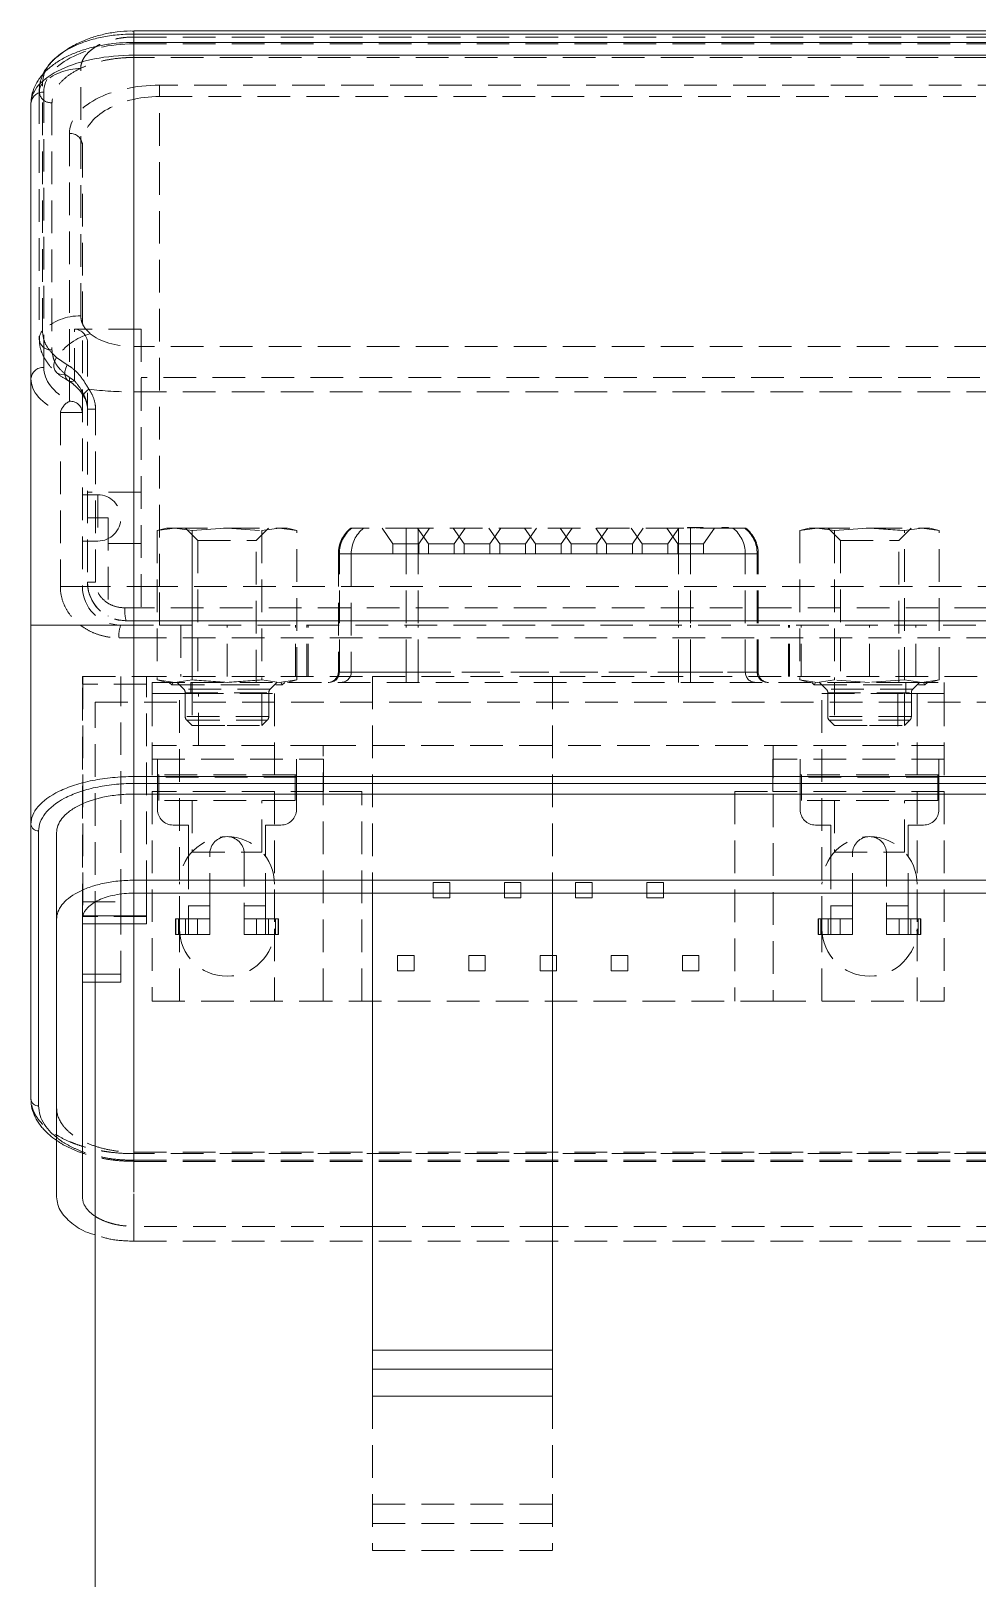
# Model space of a CAD drawing. Header units: millimetres. Extents: x 0 to 420, y 0 to 297.
# Drawn here: x 123.8 to 160.6, y 151.2 to 211.4 of the extents above; entities that cross this region are included whole.
import ezdxf

# ---------------------------------------------------------------- set-up
doc = ezdxf.new("R2010")
doc.units = ezdxf.units.MM
doc.linetypes.add('HIDDEN', pattern=[1.905, 1.27, -0.635])

msp = doc.modelspace()

# ---------------------------------------------------------------- linework, layer by layer
at = {"color": 7, "linetype": 'Continuous', "lineweight": 15}
for p, q in [((193.407, 211.398), (127.827, 211.398)), ((127.827, 211.277), (193.407, 211.277)), ((193.407, 210.954), (127.827, 210.954)), ((127.827, 210.454), (127.827, 188.289)), ((193.407, 210.454), (127.827, 210.454)), ((123.827, 188.289), (123.827, 208.579)), ((123.827, 188.289), (127.827, 188.289)), ((123.827, 180.548), (123.827, 188.289)), ((127.827, 188.289), (127.827, 182.395)), ((127.827, 182.395), (127.827, 182.127)), ((127.827, 182.395), (193.407, 182.395)), ((193.407, 182.127), (127.827, 182.127)), ((193.407, 181.714), (127.827, 181.714)), ((127.827, 178.362), (127.827, 181.714)), ((123.827, 169.846), (123.827, 180.548)), ((124.127, 180.28), (124.127, 169.585)), ((124.827, 176.848), (124.827, 180.212)), ((127.827, 178.362), (193.407, 178.362)), ((137.117, 177.861), (127.827, 177.861)), ((128.327, 176.975), (128.327, 177.861)), ((144.117, 177.861), (137.117, 177.861)), ((137.117, 177.861), (137.117, 160.089)), ((177.117, 177.861), (144.117, 177.861)), ((144.117, 177.861), (144.117, 160.089)), ((145.012, 177.679), (145.012, 177.861)), ((145.012, 177.679), (145.652, 177.679)), ((145.652, 177.679), (145.652, 177.861)), ((147.782, 177.679), (147.782, 177.861)), ((147.782, 177.679), (148.422, 177.679)), ((148.422, 177.679), (148.422, 177.861)), ((125.843, 176.975), (128.327, 176.975)), ((128.327, 176.975), (128.327, 176.665)), ((124.827, 166.05), (124.827, 176.848)), ((125.827, 176.665), (128.327, 176.665)), ((125.827, 174.715), (125.827, 176.665)), ((126.327, 119.249), (126.327, 176.665)), ((129.452, 176.864), (129.452, 176.254)), ((129.452, 176.864), (129.467, 176.864)), ((129.467, 176.864), (129.467, 176.254)), ((129.467, 176.864), (130.305, 176.864)), ((130.305, 176.864), (130.305, 176.254)), ((130.305, 176.864), (130.787, 176.864)), ((130.787, 176.254), (130.787, 176.864)), ((132.599, 176.864), (132.117, 176.864)), ((132.117, 176.864), (132.117, 176.254)), ((132.599, 176.254), (132.599, 176.864)), ((132.599, 176.864), (133.437, 176.864)), ((133.437, 176.254), (133.437, 176.864)), ((133.437, 176.864), (133.452, 176.864)), ((133.452, 176.254), (133.452, 176.864)), ((154.442, 176.864), (154.442, 176.254)), ((154.442, 176.864), (154.457, 176.864)), ((154.457, 176.864), (154.457, 176.254)), ((154.457, 176.864), (155.295, 176.864)), ((155.295, 176.864), (155.777, 176.864)), ((155.295, 176.864), (155.295, 176.254)), ((155.777, 176.254), (155.777, 176.864)), ((157.589, 176.864), (157.107, 176.864)), ((157.107, 176.864), (157.107, 176.254)), ((157.589, 176.254), (157.589, 176.864)), ((157.589, 176.864), (158.427, 176.864)), ((158.427, 176.254), (158.427, 176.864)), ((158.427, 176.864), (158.442, 176.864)), ((158.442, 176.254), (158.442, 176.864)), ((129.467, 176.254), (129.452, 176.254)), ((130.305, 176.254), (129.467, 176.254)), ((130.305, 176.254), (130.787, 176.254)), ((132.599, 176.254), (132.117, 176.254)), ((133.437, 176.254), (132.599, 176.254)), ((133.452, 176.254), (133.437, 176.254)), ((154.457, 176.254), (154.442, 176.254)), ((155.295, 176.254), (154.457, 176.254)), ((155.295, 176.254), (155.777, 176.254)), ((157.589, 176.254), (157.107, 176.254)), ((158.427, 176.254), (157.589, 176.254)), ((158.442, 176.254), (158.427, 176.254)), ((144.117, 175.439), (144.267, 175.439)), ((144.267, 174.839), (144.267, 175.439)), ((146.397, 174.839), (146.397, 175.439)), ((146.397, 175.439), (147.037, 175.439)), ((147.037, 174.839), (147.037, 175.439)), ((149.167, 174.839), (149.167, 175.439)), ((149.167, 175.439), (149.807, 175.439)), ((149.807, 174.839), (149.807, 175.439)), ((126.327, 174.715), (125.827, 174.715)), ((144.117, 174.839), (144.267, 174.839)), ((146.397, 174.839), (147.037, 174.839)), ((149.167, 174.839), (149.807, 174.839)), ((126.327, 174.395), (125.827, 174.395)), ((125.827, 166.05), (125.827, 174.395)), ((137.117, 160.089), (137.117, 159.339)), ((137.117, 160.089), (144.117, 160.089)), ((144.117, 160.089), (144.117, 159.339)), ((137.117, 159.339), (144.117, 159.339)), ((137.117, 159.339), (137.117, 158.289)), ((144.117, 159.339), (144.117, 158.289)), ((137.117, 158.289), (144.117, 158.289))]:
    msp.add_line(p, q, dxfattribs=at)
at = {"color": 110, "linetype": 'Continuous', "lineweight": 15}
for p, q in [((127.827, 211.277), (127.827, 211.398)), ((127.827, 210.954), (127.827, 211.277)), ((127.827, 210.454), (127.827, 210.954))]:
    msp.add_line(p, q, dxfattribs=at)
at = {"color": 7, "linetype": 'HIDDEN', "lineweight": 0}
for p, q in [((127.827, 211.398), (127.827, 211.161)), ((127.827, 211.161), (193.407, 211.161)), ((127.827, 210.367), (127.827, 210.954)), ((127.827, 210.954), (127.827, 210.895)), ((127.827, 210.895), (193.407, 210.895)), ((124.955, 210.472), (124.829, 210.374)), ((193.407, 210.367), (127.827, 210.367)), ((125.763, 200.317), (125.763, 209.933)), ((124.145, 209.051), (124.145, 199.436)), ((124.273, 199.729), (124.273, 209.345)), ((124.327, 198.305), (124.327, 209.02)), ((192.407, 209.288), (128.827, 209.288)), ((128.827, 209.288), (128.827, 208.847)), ((128.827, 208.847), (192.407, 208.847)), ((128.827, 189.789), (128.827, 208.847)), ((124.645, 208.61), (124.645, 198.995)), ((125.327, 207.413), (125.327, 196.993)), ((125.827, 206.972), (125.827, 189.789)), ((128.117, 199.798), (125.527, 199.798)), ((125.527, 197.787), (125.527, 199.798)), ((128.117, 199.798), (128.117, 188.455)), ((126.027, 199.231), (126.027, 189.955)), ((125.242, 198.408), (124.824, 198.696)), ((127.827, 199.119), (127.827, 197.356)), ((193.407, 199.119), (127.827, 199.119)), ((125.151, 198.047), (125.527, 197.787)), ((193.117, 197.923), (128.117, 197.923)), ((127.827, 188.956), (127.827, 197.356)), ((127.827, 197.356), (193.407, 197.356)), ((124.97, 196.552), (124.97, 189.789)), ((124.97, 196.552), (125.827, 196.552)), ((126.341, 189.955), (126.341, 196.687)), ((126.427, 193.355), (125.827, 193.355)), ((128.117, 193.455), (126.027, 193.455)), ((126.427, 193.355), (126.427, 191.568)), ((126.827, 192.455), (126.027, 192.455)), ((126.827, 192.455), (126.027, 192.455)), ((126.827, 192.455), (126.827, 188.629)), ((128.738, 191.962), (129.417, 192.059)), ((129.417, 192.059), (128.738, 191.962)), ((129.102, 192.059), (128.738, 191.962)), ((129.102, 192.059), (129.417, 192.059)), ((129.417, 192.059), (130.095, 191.962)), ((129.417, 192.059), (131.452, 192.059)), ((129.837, 192.059), (130.317, 191.579)), ((130.095, 191.962), (131.452, 192.059)), ((131.452, 192.059), (133.487, 192.059)), ((131.452, 192.059), (132.809, 191.962)), ((132.587, 191.579), (133.067, 192.059)), ((132.809, 191.962), (133.487, 192.059)), ((133.487, 192.059), (134.165, 191.962)), ((133.487, 192.059), (133.802, 192.059)), ((134.165, 191.962), (133.802, 192.059)), ((136.302, 192.059), (136.269, 192.059)), ((136.764, 192.059), (136.302, 192.059)), ((138.884, 192.059), (136.764, 192.059)), ((137.482, 192.059), (137.907, 191.452)), ((138.422, 191.059), (138.422, 192.059)), ((138.867, 192.059), (139.292, 191.452)), ((138.884, 191.059), (138.884, 192.059)), ((149.01, 192.059), (138.884, 192.059)), ((138.907, 191.452), (139.332, 192.059)), ((140.252, 192.059), (140.677, 191.452)), ((140.292, 191.452), (140.717, 192.059)), ((141.637, 192.059), (142.062, 191.452)), ((141.677, 191.452), (142.102, 192.059)), ((143.022, 192.059), (143.447, 191.452)), ((143.062, 191.452), (143.487, 192.059)), ((144.407, 192.059), (144.832, 191.452)), ((144.447, 191.452), (144.872, 192.059)), ((145.792, 192.059), (146.217, 191.452)), ((145.832, 191.452), (146.257, 192.059)), ((147.177, 192.059), (147.602, 191.452)), ((147.217, 191.452), (147.642, 192.059)), ((148.562, 192.059), (148.987, 191.452)), ((148.602, 191.452), (149.027, 192.059)), ((149.01, 191.059), (149.01, 192.059)), ((151.13, 192.059), (149.01, 192.059)), ((149.367, 192.059), (149.367, 192.079)), ((149.384, 192.079), (149.367, 192.079)), ((149.384, 192.059), (149.384, 192.079)), ((149.417, 192.079), (149.384, 192.079)), ((149.417, 192.059), (149.417, 192.079)), ((149.467, 192.079), (149.417, 192.079)), ((149.45, 192.059), (149.45, 192.079)), ((149.467, 192.059), (149.467, 192.079)), ((149.55, 192.079), (149.467, 192.079)), ((149.472, 191.059), (149.472, 192.059)), ((149.484, 192.079), (149.484, 192.059)), ((149.517, 192.079), (149.517, 192.059)), ((149.55, 192.059), (149.55, 192.079)), ((149.634, 192.079), (149.55, 192.079)), ((149.567, 192.079), (149.567, 192.059)), ((149.617, 192.079), (149.617, 192.059)), ((149.634, 192.059), (149.634, 192.079)), ((149.717, 192.079), (149.634, 192.079)), ((149.7, 192.059), (149.7, 192.079)), ((149.717, 192.059), (149.717, 192.079)), ((149.8, 192.079), (149.717, 192.079)), ((149.734, 192.079), (149.734, 192.059)), ((149.767, 192.059), (149.767, 192.079)), ((149.784, 192.079), (149.784, 192.059)), ((149.8, 192.059), (149.8, 192.079)), ((149.884, 192.079), (149.8, 192.079)), ((149.817, 192.059), (149.817, 192.079)), ((149.834, 192.079), (149.834, 192.059)), ((149.85, 192.059), (149.85, 192.079)), ((149.867, 192.079), (149.867, 192.059)), ((149.884, 192.059), (149.884, 192.079)), ((149.934, 192.079), (149.884, 192.079)), ((149.917, 192.059), (149.917, 192.079)), ((149.934, 192.059), (149.934, 192.079)), ((149.967, 192.079), (149.934, 192.079)), ((149.967, 192.059), (149.967, 192.079)), ((149.987, 191.452), (150.412, 192.059)), ((150.703, 192.059), (150.703, 192.079)), ((150.828, 192.079), (150.703, 192.079)), ((150.953, 192.079), (150.828, 192.079)), ((150.828, 192.059), (150.828, 192.079)), ((150.953, 192.079), (150.953, 192.059)), ((151.592, 192.059), (151.13, 192.059)), ((151.625, 192.059), (151.592, 192.059)), ((153.728, 191.962), (154.407, 192.059)), ((154.407, 192.059), (153.728, 191.962)), ((154.092, 192.059), (153.728, 191.962)), ((154.092, 192.059), (154.407, 192.059)), ((154.407, 192.059), (155.085, 191.962)), ((154.407, 192.059), (156.442, 192.059)), ((154.407, 192.059), (155.085, 191.962)), ((154.827, 192.059), (155.307, 191.579)), ((155.085, 191.962), (156.442, 192.059)), ((155.085, 191.962), (156.442, 192.059)), ((156.442, 192.059), (157.799, 191.962)), ((156.442, 192.059), (158.477, 192.059)), ((157.799, 191.962), (156.442, 192.059)), ((157.577, 191.579), (158.057, 192.059)), ((157.799, 191.962), (158.477, 192.059)), ((158.477, 192.059), (157.799, 191.962)), ((158.477, 192.059), (159.155, 191.962)), ((159.155, 191.962), (158.477, 192.059)), ((158.477, 192.059), (158.792, 192.059)), ((159.155, 191.962), (158.792, 192.059)), ((125.827, 191.555), (126.427, 191.555)), ((126.827, 191.455), (128.117, 191.455)), ((128.738, 191.962), (128.738, 186.156)), ((130.095, 191.962), (130.095, 186.156)), ((130.095, 186.156), (130.095, 191.962)), ((130.317, 191.579), (132.587, 191.579)), ((130.317, 191.579), (130.317, 186.059)), ((132.587, 186.059), (132.587, 191.579)), ((132.809, 191.962), (132.809, 186.156)), ((134.165, 186.156), (134.165, 191.962)), ((137.907, 191.452), (138.907, 191.452)), ((137.907, 191.452), (137.907, 191.059)), ((138.907, 191.059), (138.907, 191.452)), ((139.292, 191.452), (140.292, 191.452)), ((139.292, 191.452), (139.292, 191.059)), ((140.292, 191.059), (140.292, 191.452)), ((140.677, 191.452), (141.677, 191.452)), ((140.677, 191.452), (140.677, 191.059)), ((141.677, 191.059), (141.677, 191.452)), ((142.062, 191.452), (143.062, 191.452)), ((142.062, 191.452), (142.062, 191.059)), ((143.062, 191.059), (143.062, 191.452)), ((143.447, 191.452), (144.447, 191.452)), ((143.447, 191.452), (143.447, 191.059)), ((144.447, 191.059), (144.447, 191.452)), ((144.832, 191.452), (145.832, 191.452)), ((144.832, 191.452), (144.832, 191.059)), ((145.832, 191.059), (145.832, 191.452)), ((146.217, 191.452), (147.217, 191.452)), ((146.217, 191.452), (146.217, 191.059)), ((147.217, 191.059), (147.217, 191.452)), ((147.602, 191.452), (148.602, 191.452)), ((147.602, 191.452), (147.602, 191.059)), ((148.602, 191.059), (148.602, 191.452)), ((148.987, 191.452), (149.987, 191.452)), ((148.987, 191.452), (148.987, 191.059)), ((149.987, 191.059), (149.987, 191.452)), ((153.728, 191.962), (153.728, 186.156)), ((155.085, 191.962), (155.085, 186.156)), ((155.307, 191.579), (157.577, 191.579)), ((155.307, 191.579), (155.307, 186.059)), ((157.577, 186.059), (157.577, 191.579)), ((157.799, 186.156), (157.799, 191.962)), ((159.155, 186.156), (159.155, 191.962)), ((135.782, 191.059), (135.782, 186.459)), ((137.907, 191.059), (135.782, 191.059)), ((136.284, 191.059), (135.822, 191.059)), ((135.822, 186.459), (135.822, 191.059)), ((138.884, 191.059), (136.284, 191.059)), ((136.284, 191.059), (136.284, 186.459)), ((137.907, 191.059), (138.907, 191.059)), ((138.422, 186.459), (138.422, 191.059)), ((138.884, 186.459), (138.884, 191.059)), ((149.01, 191.059), (138.884, 191.059)), ((138.907, 191.059), (139.292, 191.059)), ((139.292, 191.059), (140.292, 191.059)), ((140.292, 191.059), (140.677, 191.059)), ((140.677, 191.059), (141.677, 191.059)), ((141.677, 191.059), (142.062, 191.059)), ((142.062, 191.059), (143.062, 191.059)), ((143.062, 191.059), (143.447, 191.059)), ((143.447, 191.059), (144.447, 191.059)), ((144.447, 191.059), (144.832, 191.059)), ((144.832, 191.059), (145.832, 191.059)), ((145.832, 191.059), (146.217, 191.059)), ((146.217, 191.059), (147.217, 191.059)), ((147.217, 191.059), (147.602, 191.059)), ((147.602, 191.059), (148.602, 191.059)), ((148.602, 191.059), (148.987, 191.059)), ((148.987, 191.059), (149.987, 191.059)), ((151.61, 191.059), (149.01, 191.059)), ((149.01, 186.459), (149.01, 191.059)), ((149.472, 186.459), (149.472, 191.059)), ((149.987, 191.059), (152.111, 191.059)), ((151.61, 186.459), (151.61, 191.059)), ((152.072, 191.059), (151.61, 191.059)), ((152.072, 186.459), (152.072, 191.059)), ((152.112, 186.459), (152.112, 191.059)), ((125.827, 189.789), (124.97, 189.789)), ((128.827, 189.789), (125.827, 189.789)), ((128.827, 188.289), (128.827, 189.789)), ((192.407, 189.789), (128.827, 189.789)), ((128.117, 188.455), (127.527, 188.455)), ((127.527, 188.455), (127.527, 188.455)), ((127.827, 188.956), (127.827, 188.455)), ((193.407, 188.956), (127.827, 188.956)), ((127.827, 188.455), (193.407, 188.455)), ((193.117, 188.455), (128.117, 188.455)), ((125.744, 188.289), (123.827, 188.289)), ((127.255, 187.789), (127.827, 187.789)), ((127.327, 188.289), (128.827, 188.289)), ((127.827, 188.289), (127.827, 187.789)), ((127.827, 167.729), (127.827, 187.789)), ((127.827, 187.789), (193.407, 187.789)), ((128.827, 188.289), (192.407, 188.289)), ((129.652, 188.289), (129.652, 186.289)), ((131.452, 186.289), (131.452, 188.289)), ((134.11, 186.289), (134.11, 188.289)), ((134.563, 186.289), (134.563, 188.289)), ((134.61, 186.289), (134.61, 188.289)), ((138.422, 186.289), (138.422, 188.289)), ((138.884, 186.289), (138.884, 188.289)), ((149.01, 186.289), (149.01, 188.289)), ((149.472, 186.289), (149.472, 188.289)), ((153.284, 186.289), (153.284, 188.289)), ((153.33, 186.289), (153.33, 188.289)), ((153.784, 186.289), (153.784, 188.289)), ((156.442, 186.289), (156.442, 188.289)), ((158.242, 186.289), (158.242, 188.289)), ((125.827, 186.289), (125.843, 186.289)), ((125.827, 185.989), (125.827, 186.289)), ((125.827, 176.952), (125.827, 185.989)), ((128.327, 185.989), (125.827, 185.989)), ((125.843, 186.289), (127.827, 186.289)), ((125.843, 186.289), (125.843, 176.975)), ((127.327, 185.989), (127.327, 186.289)), ((127.327, 177.52), (127.327, 185.989)), ((127.827, 186.289), (137.117, 186.289)), ((127.827, 186.289), (127.827, 177.861)), ((127.827, 164.9), (127.827, 186.289)), ((128.327, 177.861), (128.327, 186.289)), ((128.547, 186.059), (128.547, 185.629)), ((128.547, 186.059), (130.047, 186.059)), ((128.738, 186.156), (129.417, 186.059)), ((129.417, 186.059), (128.738, 186.156)), ((128.738, 186.156), (129.102, 186.059)), ((129.202, 186.059), (129.302, 185.959)), ((129.352, 186.059), (129.302, 185.959)), ((129.302, 185.959), (131.452, 185.959)), ((129.417, 186.059), (130.095, 186.156)), ((129.51, 186.059), (129.768, 185.8)), ((130.047, 186.059), (130.047, 185.629)), ((130.047, 186.059), (157.847, 186.059)), ((130.092, 186.059), (130.092, 184.379)), ((130.095, 186.156), (131.452, 186.059)), ((131.452, 186.059), (130.095, 186.156)), ((131.452, 186.059), (132.809, 186.156)), ((132.809, 186.156), (131.452, 186.059)), ((131.452, 185.959), (133.602, 185.959)), ((133.487, 186.059), (132.809, 186.156)), ((132.812, 184.379), (132.812, 186.059)), ((133.135, 185.8), (133.394, 186.059)), ((134.165, 186.156), (133.487, 186.059)), ((134.165, 186.156), (133.487, 186.059)), ((133.602, 185.959), (133.552, 186.059)), ((133.602, 185.959), (133.702, 186.059)), ((133.802, 186.059), (134.165, 186.156)), ((138.422, 186.459), (135.782, 186.459)), ((135.822, 186.459), (136.284, 186.459)), ((136.284, 186.459), (138.884, 186.459)), ((137.117, 186.289), (137.117, 177.861)), ((137.117, 186.289), (144.117, 186.289)), ((138.422, 186.459), (138.422, 186.059)), ((149.472, 186.459), (138.422, 186.459)), ((138.884, 186.459), (138.884, 186.059)), ((138.884, 186.459), (149.01, 186.459)), ((144.117, 186.289), (177.117, 186.289)), ((144.117, 186.289), (144.117, 177.861)), ((149.01, 186.459), (149.01, 186.059)), ((149.01, 186.459), (151.61, 186.459)), ((149.472, 186.459), (152.111, 186.459)), ((149.472, 186.459), (149.472, 186.059)), ((151.61, 186.459), (152.072, 186.459)), ((153.728, 186.156), (154.407, 186.059)), ((154.407, 186.059), (153.728, 186.156)), ((153.728, 186.156), (154.092, 186.059)), ((154.192, 186.059), (154.292, 185.959)), ((154.342, 186.059), (154.292, 185.959)), ((154.292, 185.959), (156.442, 185.959)), ((154.407, 186.059), (155.085, 186.156)), ((154.5, 186.059), (154.758, 185.8)), ((155.082, 186.059), (155.082, 184.379)), ((156.442, 186.059), (155.085, 186.156)), ((157.799, 186.156), (156.442, 186.059)), ((156.442, 185.959), (158.592, 185.959)), ((157.799, 186.156), (158.477, 186.059)), ((158.477, 186.059), (157.799, 186.156)), ((157.802, 184.379), (157.802, 186.059)), ((157.847, 186.059), (157.847, 185.629)), ((157.847, 186.059), (159.347, 186.059)), ((158.125, 185.8), (158.384, 186.059)), ((158.477, 186.059), (159.155, 186.156)), ((159.155, 186.156), (158.477, 186.059)), ((158.592, 185.959), (158.542, 186.059)), ((158.592, 185.959), (158.692, 186.059)), ((158.792, 186.059), (159.155, 186.156)), ((159.347, 186.059), (159.347, 185.629)), ((128.547, 185.629), (128.547, 173.659)), ((128.547, 185.629), (129.602, 185.629)), ((129.602, 176.479), (129.602, 185.629)), ((129.602, 185.629), (130.047, 185.629)), ((133.133, 185.8), (129.771, 185.8)), ((129.827, 185.659), (133.077, 185.659)), ((129.827, 185.659), (129.827, 184.727)), ((130.047, 185.629), (133.302, 185.629)), ((130.347, 183.609), (130.347, 185.629)), ((133.077, 184.727), (133.077, 185.659)), ((133.302, 185.629), (133.302, 176.479)), ((154.592, 185.629), (157.847, 185.629)), ((154.592, 176.479), (154.592, 185.629)), ((158.123, 185.8), (154.761, 185.8)), ((154.817, 185.659), (158.067, 185.659)), ((154.817, 185.659), (154.817, 184.727)), ((157.547, 185.629), (157.547, 183.609)), ((157.847, 185.629), (158.292, 185.629)), ((158.067, 184.727), (158.067, 185.659)), ((158.292, 185.629), (158.292, 176.479)), ((159.347, 185.629), (158.292, 185.629)), ((159.347, 185.629), (159.347, 173.659)), ((126.327, 176.665), (126.327, 185.289)), ((126.327, 185.289), (194.907, 185.289)), ((133.065, 184.727), (129.839, 184.727)), ((129.885, 184.585), (130.092, 184.379)), ((129.897, 184.585), (133.007, 184.585)), ((130.092, 184.379), (131.452, 184.379)), ((131.452, 184.379), (132.812, 184.379)), ((132.812, 184.379), (133.018, 184.585)), ((158.055, 184.727), (154.829, 184.727)), ((154.875, 184.585), (155.082, 184.379)), ((154.887, 184.585), (157.997, 184.585)), ((155.082, 184.379), (156.442, 184.379)), ((156.442, 184.379), (157.802, 184.379)), ((157.802, 184.379), (158.008, 184.585)), ((135.197, 183.609), (128.547, 183.609)), ((135.197, 173.659), (135.197, 183.609)), ((135.197, 183.609), (152.697, 183.609)), ((152.697, 183.609), (152.697, 173.659)), ((159.347, 183.609), (152.697, 183.609)), ((128.547, 183.069), (135.197, 183.069)), ((128.752, 183.069), (128.752, 182.369)), ((134.152, 182.369), (134.152, 183.069)), ((135.209, 183.069), (135.197, 183.069)), ((135.209, 183.069), (135.209, 181.809)), ((152.685, 181.809), (152.685, 183.069)), ((152.697, 183.069), (152.685, 183.069)), ((159.347, 183.069), (152.697, 183.069)), ((153.742, 183.069), (153.742, 182.369)), ((159.142, 183.069), (159.142, 182.369)), ((128.802, 182.459), (128.752, 182.459)), ((128.752, 181.109), (128.752, 182.369)), ((134.152, 182.369), (128.752, 182.369)), ((134.102, 182.459), (128.802, 182.459)), ((128.802, 182.459), (128.802, 181.459)), ((134.152, 182.459), (134.102, 182.459)), ((134.102, 181.459), (134.102, 182.459)), ((134.152, 181.109), (134.152, 182.369)), ((153.792, 182.459), (153.742, 182.459)), ((153.742, 182.369), (153.742, 181.109)), ((159.142, 182.369), (153.742, 182.369)), ((159.092, 182.459), (153.792, 182.459)), ((153.792, 182.459), (153.792, 181.459)), ((159.142, 182.459), (159.092, 182.459)), ((159.092, 181.459), (159.092, 182.459)), ((159.142, 181.109), (159.142, 182.369)), ((135.209, 181.809), (128.547, 181.809)), ((136.697, 181.809), (135.209, 181.809)), ((136.697, 173.659), (136.697, 181.809)), ((151.197, 181.809), (152.685, 181.809)), ((151.197, 181.809), (151.197, 173.659)), ((159.347, 181.809), (152.685, 181.809)), ((134.102, 181.459), (128.802, 181.459)), ((130.092, 181.459), (130.092, 179.459)), ((132.812, 179.459), (132.812, 181.459)), ((159.092, 181.459), (153.792, 181.459)), ((155.082, 181.459), (155.082, 179.459)), ((157.802, 179.459), (157.802, 181.459)), ((129.352, 180.509), (129.952, 180.509)), ((129.952, 180.509), (129.952, 179.292)), ((132.952, 180.509), (133.552, 180.509)), ((132.952, 179.292), (132.952, 180.509)), ((154.342, 180.509), (154.942, 180.509)), ((154.942, 180.509), (154.942, 179.292)), ((157.942, 179.292), (157.942, 180.509)), ((157.942, 180.509), (158.542, 180.509)), ((130.092, 179.459), (132.812, 179.459)), ((130.787, 177.364), (130.787, 179.394)), ((132.117, 179.394), (132.117, 177.364)), ((155.082, 179.459), (157.802, 179.459)), ((155.777, 177.364), (155.777, 179.394)), ((157.107, 179.394), (157.107, 177.364)), ((129.952, 179.292), (129.952, 177.364)), ((132.952, 177.364), (132.952, 179.292)), ((154.942, 179.292), (154.942, 177.364)), ((157.942, 177.364), (157.942, 179.292)), ((139.472, 177.679), (139.472, 178.279)), ((139.472, 178.279), (140.112, 178.279)), ((140.112, 177.679), (140.112, 178.279)), ((142.242, 178.279), (142.882, 178.279)), ((142.242, 177.679), (142.242, 178.279)), ((142.882, 177.679), (142.882, 178.279)), ((145.012, 177.861), (145.012, 178.279)), ((145.012, 178.279), (145.652, 178.279)), ((145.652, 177.861), (145.652, 178.279)), ((147.782, 177.861), (147.782, 178.279)), ((147.782, 178.279), (148.422, 178.279)), ((148.422, 177.861), (148.422, 178.279)), ((139.472, 177.679), (140.112, 177.679)), ((142.242, 177.679), (142.882, 177.679)), ((125.827, 177.52), (127.327, 177.52)), ((125.827, 176.952), (125.827, 176.665)), ((128.327, 176.952), (125.827, 176.952)), ((127.327, 177.52), (127.327, 174.715)), ((129.952, 177.364), (130.787, 177.364)), ((129.952, 176.864), (129.952, 177.364)), ((130.787, 176.864), (130.787, 177.364)), ((132.952, 177.364), (132.117, 177.364)), ((132.117, 177.364), (132.117, 176.864)), ((132.952, 176.864), (132.952, 177.364)), ((154.942, 177.364), (155.777, 177.364)), ((154.942, 176.864), (154.942, 177.364)), ((155.777, 176.864), (155.777, 177.364)), ((157.107, 177.364), (157.942, 177.364)), ((157.107, 177.364), (157.107, 176.864)), ((157.942, 176.864), (157.942, 177.364)), ((129.561, 176.864), (129.561, 176.254)), ((129.602, 173.659), (129.602, 176.479)), ((129.843, 176.864), (129.843, 176.254)), ((129.952, 176.864), (129.952, 176.254)), ((132.952, 176.254), (132.952, 176.864)), ((133.061, 176.254), (133.061, 176.864)), ((133.302, 176.479), (133.302, 173.659)), ((133.343, 176.254), (133.343, 176.864)), ((154.551, 176.864), (154.551, 176.254)), ((154.592, 173.659), (154.592, 176.479)), ((154.833, 176.864), (154.833, 176.254)), ((154.942, 176.864), (154.942, 176.254)), ((157.942, 176.254), (157.942, 176.864)), ((158.051, 176.254), (158.051, 176.864)), ((158.292, 176.479), (158.292, 173.659)), ((158.333, 176.254), (158.333, 176.864)), ((138.087, 174.839), (138.087, 175.439)), ((138.087, 175.439), (138.727, 175.439)), ((138.727, 174.839), (138.727, 175.439)), ((140.857, 175.439), (141.497, 175.439)), ((140.857, 174.839), (140.857, 175.439)), ((141.497, 174.839), (141.497, 175.439)), ((143.627, 174.839), (143.627, 175.439)), ((143.627, 175.439), (144.117, 175.439)), ((125.827, 174.395), (125.827, 174.715)), ((127.327, 174.715), (126.327, 174.715)), ((127.327, 174.715), (127.327, 174.395)), ((138.087, 174.839), (138.727, 174.839)), ((140.857, 174.839), (141.497, 174.839)), ((143.627, 174.839), (144.117, 174.839)), ((127.327, 174.395), (126.327, 174.395)), ((128.547, 173.659), (135.197, 173.659)), ((152.697, 173.659), (135.197, 173.659)), ((152.697, 173.659), (159.347, 173.659)), ((123.832, 169.786), (123.827, 169.846)), ((127.827, 167.787), (193.407, 167.787)), ((127.827, 164.321), (127.827, 167.787)), ((127.827, 167.729), (127.827, 167.429)), ((193.407, 167.729), (127.827, 167.729)), ((127.827, 167.47), (193.407, 167.47)), ((127.827, 167.429), (193.407, 167.429)), ((137.117, 164.9), (127.827, 164.9)), ((144.117, 164.9), (137.117, 164.9)), ((177.117, 164.9), (144.117, 164.9)), ((127.827, 164.321), (193.407, 164.321)), ((137.117, 158.289), (137.117, 152.289)), ((144.117, 158.289), (144.117, 152.289)), ((137.117, 154.089), (144.117, 154.089)), ((137.117, 153.339), (144.117, 153.339)), ((137.117, 152.289), (144.117, 152.289))]:
    msp.add_line(p, q, dxfattribs=at)
at = {"color": 7, "linetype": 'HIDDEN', "lineweight": 0, "flags": 128}
for points in [[(125.151, 198.047), (125.026, 198.032), (124.912, 198.056), (124.818, 198.114), (124.751, 198.204), (124.716, 198.316), (124.718, 198.443), (124.755, 198.573), (124.824, 198.696)], [(125.527, 197.787), (125.418, 197.762), (125.319, 197.775), (125.237, 197.826), (125.178, 197.909), (125.148, 198.019), (125.149, 198.146), (125.181, 198.279), (125.242, 198.408)], [(125.912, 197.183), (125.883, 197.191), (125.868, 197.209), (125.869, 197.236), (125.884, 197.271), (125.914, 197.313), (125.958, 197.36), (126.014, 197.411), (126.079, 197.464)], [(126.027, 196.687), (126.032, 196.687), (126.049, 196.687), (126.076, 196.687), (126.113, 196.687), (126.159, 196.687), (126.213, 196.687), (126.274, 196.687), (126.341, 196.687)], [(126.027, 189.955), (126.032, 189.955), (126.049, 189.955), (126.076, 189.955), (126.113, 189.955), (126.159, 189.955), (126.213, 189.955), (126.274, 189.955), (126.341, 189.955)], [(127.827, 188.956), (127.784, 188.956), (127.741, 188.956), (127.698, 188.956), (127.655, 188.956), (127.612, 188.956), (127.57, 188.956), (127.527, 188.956), (127.484, 188.956)], [(127.527, 188.455), (127.564, 188.455), (127.602, 188.455), (127.639, 188.455), (127.677, 188.455), (127.714, 188.455), (127.752, 188.455), (127.789, 188.455), (127.827, 188.455)]]:
    msp.add_lwpolyline(points, dxfattribs=at)
at = {"color": 7, "linetype": 'HIDDEN', "lineweight": 0}
for centre, radius, start, end in [((125.74, 207.807), 2.126, 89.37181, 133.65789), ((124.299, 208.547), 0.473, 86.62289, 176.16818), ((124.594, 209.046), 0.439, 137.11997, 276.6814), ((125.355, 206.94), 0.473, 3.83182, 93.37711), ((125.74, 198.192), 2.126, 89.37181, 133.65789), ((125.491, 199.263), 0.537, 356.62256, 86.16775), ((124.594, 199.431), 0.439, 137.11997, 276.6814), ((126.785, 197.316), 2.398, 105.85303, 144.86948), ((124.299, 197.833), 0.473, 86.62289, 176.16818), ((125.617, 196.393), 0.666, 115.79, 166.17254), ((125.355, 196.521), 0.473, 3.83182, 93.37711), ((126.427, 192.455), 0.9, 270, 90), ((137.052, 191.059), 1.27, 128.05666, 180), ((137.099, 191.061), 1.277, 128.63378, 180.11026), ((137.561, 191.061), 1.277, 128.63378, 180.11026), ((150.333, 191.061), 1.277, 359.88974, 51.36622), ((150.795, 191.061), 1.277, 359.88974, 51.36622), ((150.842, 191.059), 1.27, 0, 51.94334), ((127.327, 189.789), 1.5, 180, 270), ((127.527, 189.955), 1.5, 180, 270), ((127.527, 189.955), 1.5, 180, 242.18186), ((127.527, 189.955), 1.5, 180, 242.18186), ((128.975, 188.831), 1.496, 175.24162, 194.55633), ((128.184, 187.911), 0.937, 156.22765, 187.51214), ((135.382, 186.459), 0.4, 270, 0), ((135.425, 186.456), 0.397, 270.44191, 0.43519), ((135.887, 186.456), 0.397, 270.44194, 0.43519), ((152.007, 186.456), 0.397, 179.56481, 269.55809), ((152.469, 186.456), 0.397, 179.56481, 269.55799), ((152.512, 186.459), 0.4, 180, 270), ((129.627, 185.659), 0.2, 0, 45), ((133.277, 185.659), 0.2, 135, 180), ((154.617, 185.659), 0.2, 0, 45), ((158.267, 185.659), 0.2, 135, 180), ((130.027, 184.727), 0.2, 180, 225), ((132.877, 184.727), 0.2, 315, 0), ((155.017, 184.727), 0.2, 180, 225), ((157.867, 184.727), 0.2, 315, 0), ((129.352, 181.109), 0.6, 180, 270), ((133.552, 181.109), 0.6, 270, 0), ((154.342, 181.109), 0.6, 180, 270), ((158.542, 181.109), 0.6, 270, 0), ((131.452, 178.209), 1.85, 0, 180), ((131.452, 179.394), 0.665, 90, 180), ((131.452, 179.394), 0.665, 0, 90), ((156.442, 178.209), 1.85, 0, 180), ((156.442, 179.394), 0.665, 90, 180), ((156.442, 179.394), 0.665, 0, 90), ((131.452, 176.479), 1.85, 180, 0), ((156.442, 176.479), 1.85, 180, 0)]:
    msp.add_arc(centre, radius, start, end, dxfattribs=at)
at = {"color": 7, "linetype": 'Continuous', "lineweight": 15}
for centre, radius, start, end in [((124.112, 180.565), 0.285, 183.42829, 273.06012), ((124.109, 169.867), 0.283, 184.2462, 273.69422)]:
    msp.add_arc(centre, radius, start, end, dxfattribs=at)
at = {"color": 7, "linetype": 'HIDDEN', "lineweight": 0}
for centre, major_axis, ratio, start_param, end_param in [((127.827, 209.02), (3.5, 0), 0.535714, 1.570796, 3.141593), ((128.827, 207.413), (3.5, 0), 0.535714, 1.570796, 3.141593), ((128.827, 206.972), (3, 0), 0.625, 1.570796, 3.141593), ((127.827, 200.19), (2, 0), 0.535721, 3.699472, 4.712389), ((127.827, 198.305), (3.5, 0), 0.535714, 3.141593, 3.916786), ((127.827, 197.865), (4, 0), 0.46875, 3.141593, 3.916786), ((127.827, 198.428), (4, 0), 0.267848, 4.2602, 4.712389)]:
    msp.add_ellipse(centre, major_axis=major_axis, ratio=ratio, start_param=start_param, end_param=end_param, dxfattribs=at)
at = {"color": 7, "linetype": 'Continuous', "lineweight": 15}
msp.add_ellipse((127.827, 208.579), major_axis=(4, 0), ratio=0.46875, start_param=1.570796, end_param=3.141593, dxfattribs=at)
at = {"color": 110, "linetype": 'Continuous', "lineweight": 15}
for points, knots in [([(124.84, 210.385), (124.849, 210.395), (124.968, 210.519), (125.277, 210.701), (125.747, 210.922), (126.247, 211.086), (126.804, 211.204), (127.341, 211.268), (127.686, 211.275), (127.827, 211.277)], [0, 0, 0, 0, 0.019158, 0.23186, 0.393858, 0.555758, 0.720985, 0.886124, 1, 1, 1, 1]), ([(124.127, 169.585), (124.138, 169.462), (124.16, 169.217), (124.333, 168.87), (124.553, 168.582), (124.749, 168.425), (124.827, 168.363)], [0, 0, 0, 0, 0.286547, 0.57305, 0.829386, 1, 1, 1, 1])]:
    msp.add_open_spline(points, degree=3, knots=knots, dxfattribs=at)
at = {"color": 7, "linetype": 'Continuous', "lineweight": 15}
for points, knots in [([(127.827, 211.393), (127.785, 211.395), (127.567, 211.402), (127.17, 211.364), (126.65, 211.276), (126.142, 211.131), (125.651, 210.927), (125.248, 210.71), (125.033, 210.535), (124.955, 210.472)], [0, 0, 0, 0, 0.038934, 0.202527, 0.367962, 0.535261, 0.711669, 0.896482, 1, 1, 1, 1]), ([(127.827, 210.954), (127.732, 210.953), (127.458, 210.949), (127.007, 210.912), (126.486, 210.83), (125.987, 210.706), (125.516, 210.542), (125.082, 210.338), (124.693, 210.093), (124.359, 209.807), (124.104, 209.494), (123.926, 209.156), (123.839, 208.85), (123.83, 208.652), (123.827, 208.579)], [0, 0, 0, 0, 0.0441714, 0.1279024, 0.2124834, 0.2985724, 0.3868162, 0.4777271, 0.5715808, 0.6681719, 0.7663395, 0.8526812, 0.9453805, 1, 1, 1, 1]), ([(124.839, 210.388), (124.827, 210.379), (124.696, 210.282), (124.514, 210.063), (124.344, 209.843), (124.3, 209.716), (124.299, 209.711)], [0, 0, 0, 0, 0.04569, 0.513223, 0.980169, 1, 1, 1, 1]), ([(123.827, 180.548), (123.827, 180.783), (123.919, 181.011), (124.293, 181.45), (124.565, 181.65), (125.11, 181.913), (125.309, 181.992), (125.741, 182.132), (125.977, 182.193), (126.476, 182.293), (126.734, 182.33), (127.27, 182.382), (127.548, 182.395), (127.827, 182.395)], [0, 0, 0, 0, 0.25, 0.25, 0.5, 0.5, 0.625, 0.625, 0.75, 0.75, 0.875, 0.875, 1, 1, 1, 1]), ([(127.827, 182.127), (127.567, 182.127), (127.307, 182.113), (126.809, 182.061), (126.569, 182.022), (126.106, 181.921), (125.887, 181.86), (125.487, 181.719), (125.304, 181.64), (124.802, 181.376), (124.553, 181.177), (124.211, 180.74), (124.127, 180.513), (124.127, 180.28)], [0, 0, 0, 0, 0.125, 0.125, 0.25, 0.25, 0.375, 0.375, 0.5, 0.5, 0.75, 0.75, 1, 1, 1, 1]), ([(127.827, 181.714), (127.617, 181.714), (127.411, 181.703), (127.007, 181.661), (126.807, 181.629), (126.248, 181.507), (125.915, 181.388), (125.513, 181.176), (125.393, 181.098), (125.188, 180.936), (125.103, 180.852), (124.965, 180.675), (124.913, 180.584), (124.844, 180.4), (124.827, 180.306), (124.827, 180.212)], [0, 0, 0, 0, 0.125, 0.125, 0.25, 0.25, 0.5, 0.5, 0.625, 0.625, 0.75, 0.75, 0.875, 0.875, 1, 1, 1, 1]), ([(124.827, 176.848), (124.827, 177.039), (124.895, 177.224), (125.172, 177.582), (125.373, 177.745), (125.78, 177.962), (125.929, 178.027), (126.252, 178.143), (126.43, 178.193), (126.806, 178.276), (127.001, 178.308), (127.405, 178.351), (127.616, 178.362), (127.827, 178.362)], [0, 0, 0, 0, 0.25, 0.25, 0.5, 0.5, 0.625, 0.625, 0.75, 0.75, 0.875, 0.875, 1, 1, 1, 1]), ([(127.827, 177.861), (127.698, 177.861), (127.572, 177.854), (127.325, 177.83), (127.202, 177.812), (126.97, 177.766), (126.86, 177.737), (126.652, 177.671), (126.555, 177.633), (126.291, 177.509), (126.147, 177.411), (125.938, 177.203), (125.871, 177.09), (125.843, 176.975)], [0, 0, 0, 0, 0.125, 0.125, 0.25, 0.25, 0.375, 0.375, 0.5, 0.5, 0.75, 0.75, 1, 1, 1, 1]), ([(123.835, 169.831), (123.833, 169.804), (123.822, 169.661), (123.885, 169.402), (124.021, 169.066), (124.245, 168.747), (124.509, 168.471), (124.731, 168.315), (124.827, 168.247)], [0, 0, 0, 0, 0.046364, 0.243056, 0.440574, 0.641191, 0.844116, 1, 1, 1, 1]), ([(126.327, 164.57), (126.264, 164.586), (125.918, 164.677), (125.431, 164.981), (125.034, 165.374), (124.854, 165.748), (124.836, 165.949), (124.827, 166.05)], [0, 0, 0, 0, 0.061466, 0.337254, 0.648699, 0.824335, 1, 1, 1, 1]), ([(125.827, 166.05), (125.829, 166.008), (125.834, 165.925), (125.871, 165.8), (125.932, 165.675), (126.04, 165.526), (126.172, 165.396), (126.292, 165.316), (126.327, 165.292)], [0, 0, 0, 0, 0.153562, 0.308522, 0.468075, 0.629301, 0.893871, 1, 1, 1, 1])]:
    msp.add_open_spline(points, degree=3, knots=knots, dxfattribs=at)
at = {"color": 7, "linetype": 'HIDDEN', "lineweight": 0}
for points, knots in [([(125.763, 209.933), (125.764, 209.96), (125.768, 210.058), (125.815, 210.23), (125.932, 210.429), (126.099, 210.608), (126.29, 210.754), (126.509, 210.878), (126.737, 210.976), (126.987, 211.056), (127.25, 211.115), (127.533, 211.154), (127.728, 211.159), (127.827, 211.161)], [0, 0, 0, 0, 0.04675, 0.171265, 0.298524, 0.402688, 0.508867, 0.594753, 0.682244, 0.760579, 0.840722, 0.919103, 1, 1, 1, 1]), ([(124.273, 209.345), (124.286, 209.469), (124.313, 209.718), (124.504, 210.072), (124.732, 210.284), (124.84, 210.385)], [0, 0, 0, 0, 0.343749, 0.687411, 1, 1, 1, 1]), ([(127.827, 210.367), (127.765, 210.366), (127.641, 210.365), (127.342, 210.35), (126.928, 210.304), (126.435, 210.198), (125.987, 210.051), (125.559, 209.855), (125.172, 209.599), (124.873, 209.29), (124.681, 208.955), (124.657, 208.727), (124.645, 208.61)], [0, 0, 0, 0, 0.03418, 0.068521, 0.166565, 0.268327, 0.366264, 0.467027, 0.597135, 0.732134, 0.864082, 1, 1, 1, 1]), ([(124.299, 209.711), (124.252, 209.6), (124.162, 209.386), (124.153, 209.159), (124.148, 209.05)], [0, 0, 0, 0, 0.521091, 1, 1, 1, 1]), ([(126.13, 199.623), (126.058, 199.695), (125.91, 199.839), (125.788, 200.075), (125.771, 200.237), (125.763, 200.317)], [0, 0, 0, 0, 0.328477, 0.66704, 1, 1, 1, 1]), ([(124.15, 199.436), (124.154, 199.335), (124.163, 199.12), (124.274, 198.8), (124.459, 198.487), (124.65, 198.257), (124.793, 198.14), (124.83, 198.111)], [0, 0, 0, 0, 0.203298, 0.435952, 0.671563, 0.916537, 1, 1, 1, 1]), ([(124.824, 198.696), (124.718, 198.799), (124.505, 199.007), (124.313, 199.358), (124.286, 199.602), (124.273, 199.729)], [0, 0, 0, 0, 0.318049, 0.64504, 1, 1, 1, 1]), ([(124.645, 198.995), (124.658, 198.878), (124.682, 198.656), (124.856, 198.334), (125.051, 198.143), (125.151, 198.047)], [0, 0, 0, 0, 0.355961, 0.673664, 1, 1, 1, 1]), ([(124.827, 198.109), (124.833, 198.103), (124.932, 198.003), (125.089, 197.9), (125.253, 197.811), (125.285, 197.793)], [0, 0, 0, 0, 0.049781, 0.812171, 1, 1, 1, 1]), ([(126.079, 197.464), (125.98, 197.63), (125.774, 197.976), (125.477, 198.263), (125.29, 198.379), (125.242, 198.408)], [0, 0, 0, 0, 0.407499, 0.847463, 1, 1, 1, 1]), ([(125.284, 197.786), (125.323, 197.765), (125.424, 197.708), (125.594, 197.556), (125.757, 197.38), (125.839, 197.248), (125.87, 197.2)], [0, 0, 0, 0, 0.204637, 0.543364, 0.833383, 1, 1, 1, 1]), ([(125.527, 197.787), (125.609, 197.686), (125.741, 197.523), (125.865, 197.276), (125.912, 197.183)], [0, 0, 0, 0, 0.621061, 1, 1, 1, 1]), ([(126.341, 196.687), (126.338, 196.751), (126.327, 196.966), (126.235, 197.206), (126.13, 197.388), (126.095, 197.441), (126.079, 197.464)], [0, 0, 0, 0, 0.230695, 0.764848, 0.897769, 1, 1, 1, 1]), ([(125.869, 197.199), (125.876, 197.19), (125.936, 197.111), (125.993, 196.935), (126.037, 196.762), (126.026, 196.684), (126.026, 196.683)], [0, 0, 0, 0, 0.069836, 0.579437, 0.990465, 1, 1, 1, 1]), ([(125.912, 197.183), (125.919, 197.168), (125.969, 197.053), (126.019, 196.887), (126.025, 196.727), (126.027, 196.687)], [0, 0, 0, 0, 0.104156, 0.776358, 1, 1, 1, 1]), ([(124.97, 189.789), (124.97, 189.631), (124.991, 189.476), (125.07, 189.185), (125.127, 189.047), (125.265, 188.796), (125.347, 188.681), (125.531, 188.469), (125.633, 188.375), (125.744, 188.289)], [0, 0, 0, 0, 0.25, 0.25, 0.5, 0.5, 0.75, 0.75, 1, 1, 1, 1]), ([(126.027, 189.955), (126.034, 189.846), (126.053, 189.562), (126.237, 189.135), (126.581, 188.757), (127.027, 188.504), (127.36, 188.472), (127.527, 188.455)], [0, 0, 0, 0, 0.139296, 0.35995, 0.5773, 0.787886, 1, 1, 1, 1]), ([(127.484, 188.956), (127.357, 188.966), (127.106, 188.988), (126.769, 189.153), (126.507, 189.401), (126.361, 189.689), (126.347, 189.882), (126.341, 189.955)], [0, 0, 0, 0, 0.224403, 0.4433445, 0.6608045, 0.8709194, 1, 1, 1, 1]), ([(125.744, 188.289), (125.845, 188.211), (125.956, 188.139), (126.188, 188.017), (126.31, 187.964), (126.566, 187.878), (126.701, 187.845), (126.973, 187.801), (127.113, 187.789), (127.255, 187.789)], [0, 0, 0, 0, 0.25, 0.25, 0.5, 0.5, 0.75, 0.75, 1, 1, 1, 1]), ([(127.827, 167.729), (127.727, 167.731), (127.425, 167.734), (127.023, 167.768), (126.636, 167.824), (126.26, 167.895), (125.906, 167.987), (125.573, 168.098), (125.252, 168.224), (124.96, 168.368), (124.696, 168.53), (124.51, 168.664), (124.34, 168.81), (124.192, 168.962), (124.065, 169.124), (123.962, 169.295), (123.89, 169.458), (123.866, 169.563), (123.856, 169.608)], [0, 0, 0, 0, 0.048307, 0.146619, 0.196732, 0.244843, 0.342547, 0.392211, 0.442683, 0.545015, 0.596934, 0.653585, 0.710569, 0.768552, 0.82686, 0.889953, 0.953436, 1, 1, 1, 1]), ([(124.827, 169.501), (124.827, 169.291), (124.894, 169.086), (125.095, 168.788), (125.181, 168.69), (125.381, 168.506), (125.497, 168.419), (125.763, 168.255), (125.914, 168.178), (126.239, 168.044), (126.414, 167.986), (126.791, 167.889), (126.993, 167.851), (127.402, 167.8), (127.612, 167.787), (127.827, 167.787)], [0, 0, 0, 0, 0.25, 0.25, 0.375, 0.375, 0.5, 0.5, 0.625, 0.625, 0.75, 0.75, 0.875, 0.875, 1, 1, 1, 1]), ([(124.827, 168.363), (124.863, 168.331), (124.996, 168.213), (125.303, 168.035), (125.728, 167.836), (126.206, 167.677), (126.718, 167.56), (127.264, 167.484), (127.639, 167.475), (127.827, 167.47)], [0, 0, 0, 0, 0.060961, 0.222762, 0.384488, 0.538189, 0.691821, 0.845928, 1, 1, 1, 1]), ([(124.827, 168.247), (124.855, 168.226), (125, 168.116), (125.323, 167.949), (125.786, 167.754), (126.29, 167.605), (126.813, 167.5), (127.329, 167.439), (127.668, 167.434), (127.827, 167.432)], [0, 0, 0, 0, 0.041397, 0.215717, 0.385511, 0.549405, 0.709507, 0.864372, 1, 1, 1, 1]), ([(126.327, 165.292), (126.336, 165.286), (126.389, 165.249), (126.539, 165.168), (126.743, 165.08), (126.966, 165.011), (127.188, 164.957), (127.476, 164.911), (127.708, 164.904), (127.827, 164.9)], [0, 0, 0, 0, 0.028285, 0.156491, 0.375128, 0.488319, 0.602759, 0.797509, 1, 1, 1, 1]), ([(127.827, 164.321), (127.519, 164.334), (126.977, 164.356), (126.523, 164.505), (126.327, 164.57)], [0, 0, 0, 0, 0.567023, 1, 1, 1, 1])]:
    msp.add_open_spline(points, degree=3, knots=knots, dxfattribs=at)

doc.saveas('drawing.dxf')
